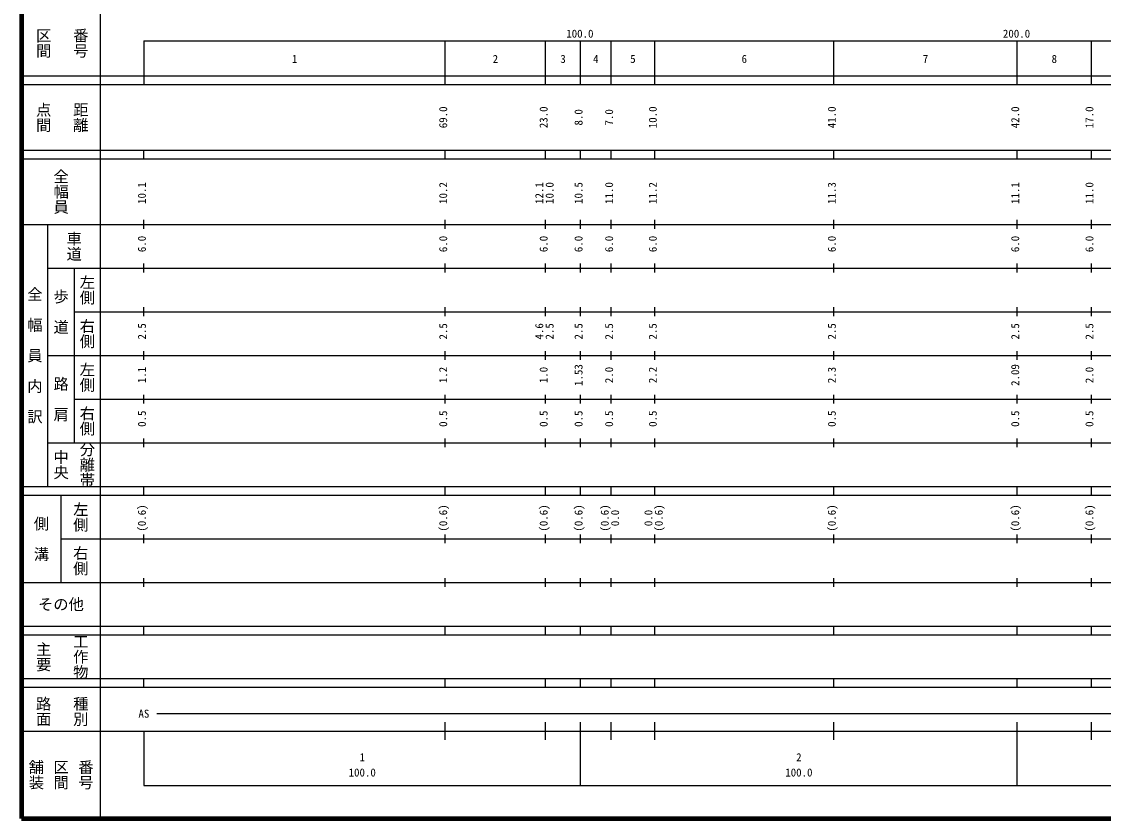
# Model space of a CAD drawing. Units: millimetres on the paper, enlarged 1000 times. Extents: x 40000 to 680000, y 20000 to 380000.
# Drawn here: x 40000 to 287732, y 20000 to 202409 of the extents above; entities that cross this region are included whole.
import ezdxf
from ezdxf.enums import TextEntityAlignment as Align

# ---------------------------------------------------------------- set-up
doc = ezdxf.new("R2010")
doc.units = ezdxf.units.MM
doc.header["$LTSCALE"] = 1000
doc.layers.add('M-TTL', color=2, linetype='Continuous', lineweight=140)
doc.layers.add('M-TTL-BAND', color=7, linetype='Continuous', lineweight=25)
doc.styles.add('@ＭＳ ゴシック', font='')
doc.styles.add('ＭＳ ゴシック', font='')
doc.styles.get('@ＭＳ ゴシック').set_extended_font_data('@MS Gothic')
doc.styles.get('ＭＳ ゴシック').set_extended_font_data('MS Gothic')

msp = doc.modelspace()

# ---------------------------------------------------------------- linework, layer by layer
at = {"layer": 'M-TTL'}
for p, q in [((40000, 380000), (40000, 20000)), ((40000, 20000), (680000, 20000))]:
    msp.add_line(p, q, dxfattribs=at)
at = {"layer": 'M-TTL-BAND'}
for p, q in [((58000, 370000), (58000, 20000)), ((68000, 198000), (579000, 198000)), ((68000, 198000), (68000, 188000)), ((137000, 188000), (137000, 198000)), ((160000, 188000), (160000, 198000)), ((168000, 188000), (168000, 198000)), ((175000, 188000), (175000, 198000)), ((185000, 188000), (185000, 198000)), ((226000, 188000), (226000, 198000)), ((268000, 188000), (268000, 198000)), ((285000, 188000), (285000, 198000)), ((40000, 190000), (579000, 190000)), ((40000, 188000), (579000, 188000)), ((40000, 173000), (579000, 173000)), ((40000, 171000), (579000, 171000)), ((68000, 171000), (68000, 173000)), ((137000, 171000), (137000, 173000)), ((160000, 171000), (160000, 173000)), ((168000, 171000), (168000, 173000)), ((175000, 171000), (175000, 173000)), ((185000, 171000), (185000, 173000)), ((226000, 171000), (226000, 173000)), ((268000, 171000), (268000, 173000)), ((285000, 171000), (285000, 173000)), ((68000, 155000), (68000, 157000)), ((137000, 155000), (137000, 157000)), ((160000, 155000), (160000, 157000)), ((168000, 155000), (168000, 157000)), ((175000, 155000), (175000, 157000)), ((185000, 155000), (185000, 157000)), ((226000, 155000), (226000, 157000)), ((268000, 155000), (268000, 157000)), ((285000, 155000), (285000, 157000)), ((40000, 156000), (579000, 156000)), ((46000, 96000), (46000, 156000)), ((68000, 145000), (68000, 147000)), ((137000, 145000), (137000, 147000)), ((160000, 145000), (160000, 147000)), ((168000, 145000), (168000, 147000)), ((175000, 145000), (175000, 147000)), ((185000, 145000), (185000, 147000)), ((226000, 145000), (226000, 147000)), ((268000, 145000), (268000, 147000)), ((285000, 145000), (285000, 147000)), ((46000, 146000), (579000, 146000)), ((52000, 146000), (52000, 106000)), ((68000, 135000), (68000, 137000)), ((137000, 135000), (137000, 137000)), ((160000, 135000), (160000, 137000)), ((168000, 135000), (168000, 137000)), ((175000, 135000), (175000, 137000)), ((185000, 135000), (185000, 137000)), ((226000, 135000), (226000, 137000)), ((268000, 135000), (268000, 137000)), ((285000, 135000), (285000, 137000)), ((52000, 136000), (579000, 136000)), ((68000, 125000), (68000, 127000)), ((137000, 125000), (137000, 127000)), ((160000, 125000), (160000, 127000)), ((168000, 125000), (168000, 127000)), ((175000, 125000), (175000, 127000)), ((185000, 125000), (185000, 127000)), ((226000, 125000), (226000, 127000)), ((268000, 125000), (268000, 127000)), ((285000, 125000), (285000, 127000)), ((46000, 126000), (579000, 126000)), ((68000, 115000), (68000, 117000)), ((137000, 115000), (137000, 117000)), ((160000, 115000), (160000, 117000)), ((168000, 115000), (168000, 117000)), ((175000, 115000), (175000, 117000)), ((185000, 115000), (185000, 117000)), ((226000, 115000), (226000, 117000)), ((268000, 115000), (268000, 117000)), ((285000, 115000), (285000, 117000)), ((52000, 116000), (579000, 116000)), ((68000, 105000), (68000, 107000)), ((137000, 105000), (137000, 107000)), ((160000, 105000), (160000, 107000)), ((168000, 105000), (168000, 107000)), ((175000, 105000), (175000, 107000)), ((185000, 105000), (185000, 107000)), ((226000, 105000), (226000, 107000)), ((268000, 105000), (268000, 107000)), ((285000, 105000), (285000, 107000)), ((46000, 106000), (579000, 106000)), ((40000, 96000), (579000, 96000)), ((68000, 94000), (68000, 96000)), ((137000, 94000), (137000, 96000)), ((160000, 94000), (160000, 96000)), ((168000, 94000), (168000, 96000)), ((175000, 94000), (175000, 96000)), ((185000, 94000), (185000, 96000)), ((226000, 94000), (226000, 96000)), ((268000, 94000), (268000, 96000)), ((285000, 94000), (285000, 96000)), ((40000, 94000), (579000, 94000)), ((49000, 94000), (49000, 74000)), ((68000, 83000), (68000, 85000)), ((137000, 83000), (137000, 85000)), ((160000, 83000), (160000, 85000)), ((168000, 83000), (168000, 85000)), ((175000, 83000), (175000, 85000)), ((185000, 83000), (185000, 85000)), ((226000, 83000), (226000, 85000)), ((268000, 83000), (268000, 85000)), ((285000, 83000), (285000, 85000)), ((49000, 84000), (579000, 84000)), ((68000, 73000), (68000, 75000)), ((137000, 73000), (137000, 75000)), ((160000, 73000), (160000, 75000)), ((168000, 73000), (168000, 75000)), ((175000, 73000), (175000, 75000)), ((185000, 73000), (185000, 75000)), ((226000, 73000), (226000, 75000)), ((268000, 73000), (268000, 75000)), ((285000, 73000), (285000, 75000)), ((40000, 74000), (579000, 74000)), ((40000, 64000), (579000, 64000)), ((40000, 62000), (579000, 62000)), ((68000, 62000), (68000, 64000)), ((137000, 62000), (137000, 64000)), ((160000, 62000), (160000, 64000)), ((168000, 62000), (168000, 64000)), ((175000, 62000), (175000, 64000)), ((185000, 62000), (185000, 64000)), ((226000, 62000), (226000, 64000)), ((268000, 62000), (268000, 64000)), ((285000, 62000), (285000, 64000)), ((40000, 52000), (579000, 52000)), ((40000, 50000), (579000, 50000)), ((68000, 50000), (68000, 52000)), ((137000, 50000), (137000, 52000)), ((160000, 50000), (160000, 52000)), ((168000, 50000), (168000, 52000)), ((175000, 50000), (175000, 52000)), ((185000, 50000), (185000, 52000)), ((226000, 50000), (226000, 52000)), ((268000, 50000), (268000, 52000)), ((285000, 50000), (285000, 52000)), ((71000, 44000), (565000, 44000)), ((40000, 40000), (579000, 40000)), ((68000, 40000), (68000, 27500)), ((137000, 38000), (137000, 42000)), ((160000, 38000), (160000, 42000)), ((168000, 27500), (168000, 42000)), ((175000, 38000), (175000, 42000)), ((185000, 38000), (185000, 42000)), ((226000, 38000), (226000, 42000)), ((268000, 27500), (268000, 42000)), ((285000, 38000), (285000, 42000)), ((68000, 27500), (579000, 27500))]:
    msp.add_line(p, q, dxfattribs=at)

# ---------------------------------------------------------------- texts
at = {"layer": 'M-TTL-BAND', "style": '@ＭＳ ゴシック'}
for s, p in [('番号', (53500, 197500)), ('区間', (45000, 197500)), ('点間', (45000, 180500)), ('距離', (53500, 180500)), ('全幅員', (49000, 163500)), ('車道', (52000, 151000)), ('左側', (55000, 141000)), ('全\u3000幅\u3000員\u3000内\u3000訳', (43000, 126000)), ('歩\u3000道', (49000, 136000)), ('右側', (55000, 131000)), ('左側', (55000, 121000)), ('路\u3000肩', (49000, 116000)), ('右側', (55000, 111000)), ('中央', (49000, 101000)), ('分離帯', (55000, 101000)), ('左側', (53500, 89000)), ('側\u3000溝', (44500, 84000)), ('右側', (53500, 79000)), ('主要', (45000, 57000)), ('工作物', (53500, 57000)), ('路面', (45000, 44500)), ('種別', (53500, 44500)), ('舗装', (43333, 30000)), ('区間', (49000, 30000)), ('番号', (54667, 30000))]:
    msp.add_text(s, height=2566, rotation=270, dxfattribs=at).set_placement(p, align=Align.MIDDLE_CENTER)
at = {"layer": 'M-TTL-BAND', "style": 'ＭＳ ゴシック'}
for s, p in [('100.0', (167844, 198195)), ('200.0', (267844, 198195)), ('1', (102500, 192405)), ('2', (148500, 192405)), ('3', (164000, 192405)), ('4', (171500, 192405)), ('5', (180000, 192405)), ('6', (205500, 192405)), ('7', (247000, 192405)), ('8', (276500, 192405)), ('AS', (68000, 42500)), ('1', (118000, 32523)), ('2', (218000, 32523)), ('100.0', (118000, 29033)), ('100.0', (218000, 29033))]:
    msp.add_text(s, height=1833, dxfattribs=at).set_placement(p, align=Align.BOTTOM_CENTER)
for s, p in [('69.0', (138000, 180500)), ('23.0', (161000, 180500)), ('8.0', (169000, 180500)), ('7.0', (176000, 180500)), ('10.0', (186000, 180500)), ('41.0', (227000, 180500)), ('42.0', (269000, 180500)), ('17.0', (286000, 180500)), ('10.1', (69000, 163174)), ('10.2', (138000, 163174)), ('12.1', (160000, 163174)), ('10.0', (162370, 163174)), ('10.5', (169000, 163174)), ('11.0', (176000, 163174)), ('11.2', (186000, 163174)), ('11.3', (227000, 163174)), ('11.1', (269000, 163174)), ('11.0', (286000, 163174)), ('6.0', (69000, 151500)), ('6.0', (138000, 151500)), ('6.0', (161000, 151500)), ('6.0', (169000, 151500)), ('6.0', (176000, 151500)), ('6.0', (186000, 151500)), ('6.0', (227000, 151500)), ('6.0', (269000, 151500)), ('6.0', (286000, 151500)), ('2.5', (69000, 131500)), ('2.5', (138000, 131500)), ('4.6', (160000, 131500)), ('2.5', (162370, 131500)), ('2.5', (169000, 131500)), ('2.5', (176000, 131500)), ('2.5', (186000, 131500)), ('2.5', (227000, 131500)), ('2.5', (269000, 131500)), ('2.5', (286000, 131500)), ('1.1', (69000, 121500)), ('1.2', (138000, 121500)), ('1.0', (161000, 121500)), ('1.53', (169000, 121500)), ('2.0', (176000, 121500)), ('2.2', (186000, 121500)), ('2.3', (227000, 121500)), ('2.09', (269000, 121500)), ('2.0', (286000, 121500)), ('0.5', (69000, 111500)), ('0.5', (138000, 111500)), ('0.5', (161000, 111500)), ('0.5', (169000, 111500)), ('0.5', (176000, 111500)), ('0.5', (186000, 111500)), ('0.5', (227000, 111500)), ('0.5', (269000, 111500)), ('0.5', (286000, 111500)), ('(0.6)', (69000, 88764)), ('(0.6)', (138000, 88764)), ('(0.6)', (161000, 88764)), ('(0.6)', (169000, 88764)), ('(0.6)', (175000, 88764)), ('0.0', (177370, 88764)), ('0.0', (185000, 88764)), ('(0.6)', (187370, 88764)), ('(0.6)', (227000, 88764)), ('(0.6)', (269000, 88764)), ('(0.6)', (286000, 88764))]:
    msp.add_text(s, height=1833, rotation=90, dxfattribs=at).set_placement(p, align=Align.BOTTOM_CENTER)
msp.add_text('その他', height=2566, dxfattribs=at).set_placement((49000, 69000), align=Align.MIDDLE_CENTER)

doc.saveas('drawing.dxf')
